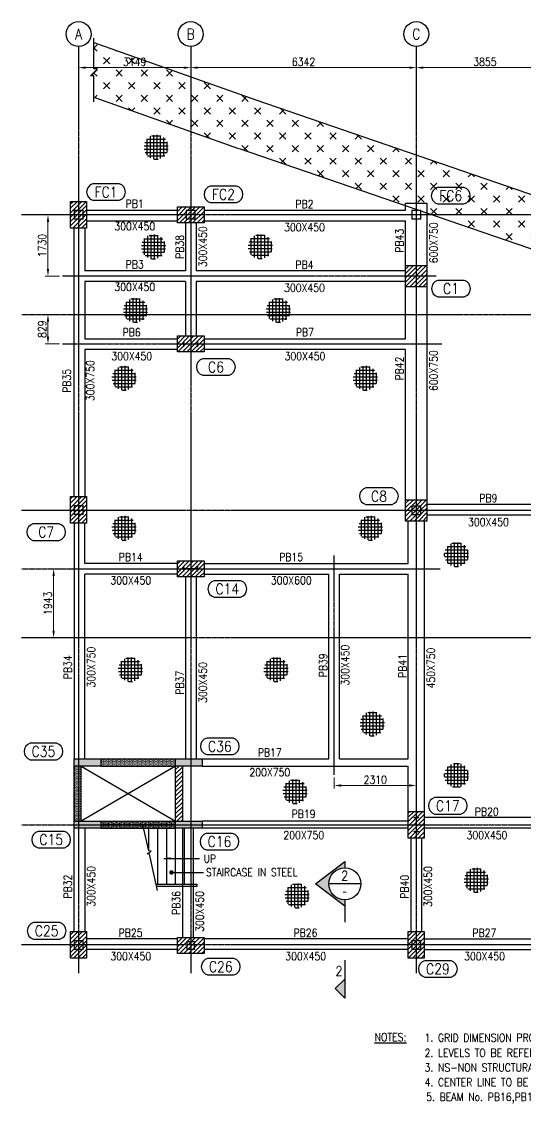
# Model space of a CAD drawing. Header units: millimetres. Extents: x 0 to 34710, y -26 to 30377.
# Drawn here: x 0 to 14157, y -26 to 30377 of the extents above; entities that cross this region are included whole.
import ezdxf
from ezdxf.enums import TextEntityAlignment as Align

# ---------------------------------------------------------------- set-up
doc = ezdxf.new("R2010")
doc.units = ezdxf.units.MM
doc.linetypes.add('CENTER', pattern=[2, 1.25, -0.25, 0.25, -0.25])
doc.linetypes.add('CENTER2', pattern=[28.575, 19.05, -3.175, 3.175, -3.175])
for name, color, linetype in [('0 Beam', 3, 'Continuous'), ('0 Beam nos', 7, 'Continuous'), ('0 Beam size', 2, 'Continuous'), ('0 Break line', 31, 'Continuous'), ('0 Col cir', 5, 'Continuous'), ('0 Col nos', 7, 'Continuous'), ('0 Col stop', 1, 'Continuous'), ('0 Column', 6, 'Continuous'), ('0 Column solid', 25, 'Continuous'), ('0 Grid cir', 2, 'Continuous'), ('0 Grid line', 251, 'CENTER2'), ('0 Grid mark', 110, 'Continuous'), ('0 Level mkd.', 5, 'Continuous'), ('0 Sectio mark', 5, 'Continuous'), ('0 Section text', 2, 'Continuous'), ('0 Staircase', 2, 'Continuous'), ('0 Text', 31, 'Continuous'), ('A-WALL-PATT', 7, 'Continuous')]:
    doc.layers.add(name, color=color, linetype=linetype)
doc.layers.add('0 Dim', color=31, linetype='Continuous', lineweight=20)
doc.layers.add('0 Steel', color=3, linetype='Continuous', lineweight=0)
doc.styles.add('ROAMNS', font='simplex.shx', dxfattribs={"width": 0.85})
doc.dimstyles.new('Shilp vp 100', dxfattribs={"dimtxt": 225, "dimasz": 200, "dimexe": 80, "dimexo": 80, "dimgap": 50, "dimtad": 1, "dimdec": 0, "dimzin": 12, "dimdsep": 46, "dimtxsty": 'ROAMNS', "dimcen": 300, "dimdle": 0.05, "dimclrd": 8, "dimclre": 8, "dimclrt": 31, "dimadec": 0, "dimazin": 3, "dimtfac": 1, "dimtdec": 0, "dimtix": 1, "dimtofl": 0, "dimtmove": 0, "dimatfit": 0, "dimfxl": 1, "dimtolj": 1, "dimtzin": 0, "dimlwd": -1, "dimlwe": -1, "dimarcsym": 0})
pattern_1 = [(45, (-367900.33, -99999.7), (-61.871843, 61.871843), [])]
pattern_2 = [(0, (-367900.33, -99999.704), (17.34375, 34.6875), [0, -34.6875])]
pattern_3 = [(90, (-406244.81, 38216.23), (-93.75, 1e-14), []), (180, (-406244.81, 38216.23), (-1e-14, -93.75), [])]

# ---------------------------------------------------------------- blocks, each defined once
blk = doc.blocks.new('A$C19462EC4')
h = blk.add_hatch()
h.set_pattern_fill('CROSS', color=197, scale=0.5, style=0)
h.set_pattern_definition([(45, (-285.49303, -127.07607), (-0.3535534, 0.3535534), [0.25, -0.25]), (135, (-285.3163, -127.07607), (-0.3535534, -0.3535534), [0.25, -0.25])])
h.paths.add_polyline_path([(0.13, 0.765), (0.13, 0.024), (0.23, 0.024), (0.03, -0.176), (0.13, -0.176), (0.13, -0.773), (4.197, -2.214), (17.992, -6.948), (32.708, -11.449), (32.708, -10.841), (32.608, -10.841), (32.808, -10.641), (32.708, -10.641), (32.708, -9.932), (18.462, -5.576), (4.681, -0.847)])
at = {"layer": '0 Break line', "color": 197}
for points in [[(0.13, -0.906), (0.13, -0.176), (0.03, -0.176), (0.23, 0.024), (0.13, 0.024), (0.13, 0.885)], [(32.708, -11.572), (32.708, -10.841), (32.608, -10.841), (32.808, -10.641), (32.708, -10.641), (32.708, -9.781)]]:
    blk.add_lwpolyline(points, dxfattribs=at)
at = {"layer": 'A-WALL-PATT', "color": 197, "ltscale": 0.05}
for p, q in [((0.13, 0.765), (4.681, -0.847)), ((0.13, -0.773), (4.197, -2.214)), ((4.681, -0.847), (18.462, -5.576)), ((4.21, -2.218), (17.992, -6.948)), ((18.462, -5.576), (32.708, -9.932)), ((17.992, -6.949), (32.708, -11.449))]:
    blk.add_line(p, q, dxfattribs=at)
blk = doc.blocks.new('zw$AB39')
at = {"color": 3}
for points in [[(-125, -125), (125, -125), (125, 125), (-125, 125)], [(-115, -115), (115, -115), (115, 115), (-115, 115)]]:
    blk.add_lwpolyline(points, close=True, dxfattribs=at)
blk = doc.blocks.new('A$C1CCA2D0F')
at = {"layer": '0 Col cir'}
blk.add_lwpolyline([(370, 0, 0.760907), (370, 463), (-370, 463, 0.760907), (-370, 0)], format="xyb", close=True, dxfattribs=at)
at = {"layer": '0 Col nos', "style": 'ROAMNS', "width": 0.85}
blk.add_attdef('COLUMN', text='', height=300, dxfattribs=at).set_placement((0, 231), align=Align.MIDDLE_CENTER)
blk = doc.blocks.new('zw$1BB9')
at = {"layer": '0 Steel'}
blk.add_lwpolyline([(-4.5, 170), (-4.5, -170, -0.4142136), (-18.5, -184), (-63, -193, 0.4142136), (-70, -200), (70, -200, 0.4142136), (63, -193), (18.5, -184, -0.4142136), (4.5, -170), (4.5, 170, -0.4142136), (18.5, 184), (63, 193, 0.4142136), (70, 200), (-70, 200, 0.4142136), (-63, 193), (-18.5, 184, -0.4142136)], format="xyb", close=True, dxfattribs=at)
blk = doc.blocks.new('*D31')
at = {"layer": '0 Dim', "color": 8, "transparency": 16777216}
for p, q in [((1602, 28916), (1602, 29164)), ((1802, 29084), (4551, 29084)), ((4751, 28916), (4751, 29164))]:
    blk.add_line(p, q, dxfattribs=at)
for points in [[(1802, 29117), (1802, 29050), (1602, 29084)], [(4551, 29117), (4551, 29050), (4751, 29084)]]:
    blk.add_solid(points, dxfattribs=at)
at = {"layer": '0 Dim', "color": 31, "transparency": 16777216, "insert": (3176, 29246), "char_height": 225, "attachment_point": 5, "style": 'ROAMNS'}
blk.add_mtext('\\A1;3149', dxfattribs=at)
blk = doc.blocks.new('*D32')
at = {"layer": '0 Dim', "color": 8, "transparency": 16777216}
for p, q in [((4751, 28916), (4751, 29164)), ((4951, 29084), (10893, 29084)), ((11093, 28916), (11093, 29164))]:
    blk.add_line(p, q, dxfattribs=at)
for points in [[(4951, 29117), (4951, 29050), (4751, 29084)], [(10893, 29117), (10893, 29050), (11093, 29084)]]:
    blk.add_solid(points, dxfattribs=at)
at = {"layer": '0 Dim', "color": 31, "transparency": 16777216, "insert": (7922, 29246), "char_height": 225, "attachment_point": 5, "style": 'ROAMNS'}
blk.add_mtext('\\A1;6342', dxfattribs=at)
blk = doc.blocks.new('*D33')
at = {"layer": '0 Dim', "color": 8, "transparency": 16777216}
for p, q in [((11093, 28916), (11093, 29164)), ((11293, 29084), (14748, 29084)), ((14948, 28916), (14948, 29164))]:
    blk.add_line(p, q, dxfattribs=at)
for points in [[(11293, 29117), (11293, 29050), (11093, 29084)], [(14748, 29117), (14748, 29050), (14948, 29084)]]:
    blk.add_solid(points, dxfattribs=at)
at = {"layer": '0 Dim', "color": 31, "transparency": 16777216, "insert": (13020, 29246), "char_height": 225, "attachment_point": 5, "style": 'ROAMNS'}
blk.add_mtext('\\A1;3855', dxfattribs=at)
blk = doc.blocks.new('A$C03EA0105')
at = {"layer": '0 Grid cir'}
blk.add_circle((0, 350), 350, dxfattribs=at)
at = {"layer": '0 Grid mark', "style": 'ROAMNS', "width": 0.85}
blk.add_attdef('GRID', text='', height=300, dxfattribs=at).set_placement((0, 350), align=Align.MIDDLE_CENTER)
blk = doc.blocks.new('zw$264')
at = {"color": 3}
for points in [[(-110, -110), (110, -110), (110, 110), (-110, 110)], [(-100, -100), (100, -100), (100, 100), (-100, 100)]]:
    blk.add_lwpolyline(points, close=True, dxfattribs=at)
blk = doc.blocks.new('*D43')
at = {"layer": '0 Dim', "color": 8, "transparency": 16777216}
for p, q in [((1095, 15000), (819, 15000)), ((899, 13257), (899, 14800)), ((1095, 13057), (819, 13057))]:
    blk.add_line(p, q, dxfattribs=at)
for points in [[(866, 14800), (932, 14800), (899, 15000)], [(866, 13257), (932, 13257), (899, 13057)]]:
    blk.add_solid(points, dxfattribs=at)
at = {"layer": '0 Dim', "color": 31, "transparency": 16777216, "insert": (737, 14028), "char_height": 225, "attachment_point": 5, "rotation": 90, "style": 'ROAMNS'}
blk.add_mtext('\\A1;1943', dxfattribs=at)
blk = doc.blocks.new('*D47')
at = {"layer": '0 Dim', "color": 8, "transparency": 16777216}
for p, q in [((8783, 9129), (8783, 8828)), ((11093, 9129), (11093, 8828)), ((8983, 8908), (10893, 8908))]:
    blk.add_line(p, q, dxfattribs=at)
for points in [[(8983, 8941), (8983, 8874), (8783, 8908)], [(10893, 8941), (10893, 8874), (11093, 8908)]]:
    blk.add_solid(points, dxfattribs=at)
at = {"layer": '0 Dim', "color": 31, "transparency": 16777216, "insert": (9938, 9070), "char_height": 225, "attachment_point": 5, "style": 'ROAMNS'}
blk.add_mtext('\\A1;2310', dxfattribs=at)
blk = doc.blocks.new('*D45')
at = {"layer": '0 Dim', "color": 8, "transparency": 16777216}
for p, q in [((1065, 22148), (660, 22148)), ((740, 21519), (740, 21948)), ((1065, 21319), (660, 21319))]:
    blk.add_line(p, q, dxfattribs=at)
for points in [[(707, 21948), (773, 21948), (740, 22148)], [(707, 21519), (773, 21519), (740, 21319)]]:
    blk.add_solid(points, dxfattribs=at)
at = {"layer": '0 Dim', "color": 31, "transparency": 16777216, "insert": (577, 21733), "char_height": 225, "attachment_point": 5, "rotation": 90, "style": 'ROAMNS'}
blk.add_mtext('\\A1;829', dxfattribs=at)
blk = doc.blocks.new('A$C29830045')
at = {"layer": '0 Level mkd.', "extrusion": (0.000118793, -4.93573e-06, 1)}
h = blk.add_hatch(color=12, dxfattribs=at)
edge = h.paths.add_edge_path()
edge.add_line((-82.1, 108.2), (0, 171.1))
edge.add_line((0, 171.1), (0, 153.2))
edge.add_arc((0, 108.2), 45, 89.9992, 269.9992)
edge.add_line((0, 63.2), (0, 45.3))
edge.add_line((0, 45.3), (-82.1, 108.2))
at = {"layer": '0 Sectio mark', "extrusion": (-0.000118793, -4.9357e-06, 1)}
for p, q in [((45, 108.2, 0), (-45, 108.2, 0)), ((0, 63.2, 0), (0, 0))]:
    blk.add_line(p, q, dxfattribs=at)
at = {"layer": '0 Sectio mark', "extrusion": (0.000118793, -4.9357e-06, 1), "elevation": 0}
blk.add_lwpolyline([(0, 63.2), (0, 45.3), (-82.1, 108.2), (0, 171.1), (0, 153.2)], dxfattribs=at)
at = {"layer": '0 Sectio mark', "extrusion": (0.000118793, -4.9357e-06, 1)}
blk.add_circle((0, 108.2, 0), 45, dxfattribs=at)
at = {"layer": '0 Section text', "style": 'ROAMNS', "width": 0.85}
for tag, height, p in [('SECTION', 27.5, (0, 130.7, -7.4)), ('SECT', 12.5, (0, 85.7, -7.4))]:
    blk.add_attdef(tag, text='', height=height, dxfattribs=at).set_placement(p, align=Align.MIDDLE_CENTER)
blk = doc.blocks.new('A$C779500E6')
at = {"layer": '0 Level mkd.'}
blk.add_hatch(color=12, dxfattribs=at).paths.add_polyline_path([(0, -53), (-26.6, -79.6), (0, -106.3)])
at = {"layer": '0 Sectio mark'}
blk.add_lwpolyline([(0, 0), (0, -106.4), (-26.6, -79.6), (0, -53), (0, -53)], dxfattribs=at)
at = {"layer": '0 Section text', "style": 'ROAMNS', "width": 0.85}
blk.add_attdef('SECTION', text='', height=27.5, dxfattribs=at).set_placement((-16.5, -30.2), align=Align.MIDDLE_CENTER)
blk = doc.blocks.new('*D46')
at = {"layer": '0 Dim', "color": 8, "transparency": 16777216}
for p, q in [((1065, 24950), (660, 24950)), ((740, 23420), (740, 24750)), ((1065, 23220), (660, 23220))]:
    blk.add_line(p, q, dxfattribs=at)
for points in [[(707, 24750), (773, 24750), (740, 24950)], [(707, 23420), (773, 23420), (740, 23220)]]:
    blk.add_solid(points, dxfattribs=at)
at = {"layer": '0 Dim', "color": 31, "transparency": 16777216, "insert": (577, 24085), "char_height": 225, "attachment_point": 5, "rotation": 90, "style": 'ROAMNS'}
blk.add_mtext('\\A1;1730', dxfattribs=at)

msp = doc.modelspace()

# ---------------------------------------------------------------- hatches: boundary and pattern name
at = {"layer": '0 Break line', "lineweight": -2}
h = msp.add_hatch(dxfattribs=at)
h.set_pattern_fill('ANSI37', color=197, scale=750, angle=45)
h.set_pattern_definition([(90, (-419752.5, 49670.76), (-93.75, 1e-14), []), (180, (-419752.5, 49670.76), (-1e-14, -93.75), [])])
edge = h.paths.add_edge_path()
edge.add_arc((3781, 26852.7), 342.7, 0, 360)
h = msp.add_hatch(dxfattribs=at)
h.set_pattern_fill('ANSI37', color=197, scale=750, angle=45)
h.set_pattern_definition([(90, (-419825.72, 46869.34), (-93.75, 1e-14), []), (180, (-419825.72, 46869.34), (-1e-14, -93.75), [])])
edge = h.paths.add_edge_path()
edge.add_arc((3707.8, 24051.3), 342.7, 0, 360)
h = msp.add_hatch(dxfattribs=at)
h.set_pattern_fill('ANSI37', color=197, scale=750, angle=45)
h.set_pattern_definition([(90, (-416825.84, 46873.17), (-93.75, 1e-14), []), (180, (-416825.84, 46873.17), (-1e-14, -93.75), [])])
edge = h.paths.add_edge_path()
edge.add_arc((6707.7, 24055.1), 342.7, 0, 360)
h = msp.add_hatch(dxfattribs=at)
h.set_pattern_fill('ANSI37', color=197, scale=750, angle=45)
h.set_pattern_definition([(90, (-420333.96, 45083.16), (-93.75, 1e-14), []), (180, (-420333.96, 45083.16), (-1e-14, -93.75), [])])
edge = h.paths.add_edge_path()
edge.add_arc((3199.6, 22265.1), 342.7, 0, 360)
h = msp.add_hatch(dxfattribs=at)
h.set_pattern_fill('ANSI37', color=197, scale=750, angle=45)
h.set_pattern_definition([(90, (-416316.95, 45083.53), (-93.75, 1e-14), []), (180, (-416316.95, 45083.53), (-1e-14, -93.75), [])])
edge = h.paths.add_edge_path()
edge.add_arc((7216.6, 22265.5), 342.7, 0, 360)
h = msp.add_hatch(dxfattribs=at)
h.set_pattern_fill('ANSI37', color=197, scale=750, angle=45)
h.set_pattern_definition([(90, (-420654.51, 43174.825), (-93.75, 1e-14), []), (180, (-420654.51, 43174.825), (-1e-14, -93.75), [])])
edge = h.paths.add_edge_path()
edge.add_arc((2879, 20356.8), 342.7, 0, 360)
h = msp.add_hatch(dxfattribs=at)
h.set_pattern_fill('ANSI37', color=197, scale=750, angle=45)
h.set_pattern_definition([(90, (-413874.54, 43174.825), (-93.75, 1e-14), []), (180, (-413874.54, 43174.825), (-1e-14, -93.75), [])])
edge = h.paths.add_edge_path()
edge.add_arc((9659, 20356.8), 342.7, 0, 360)
h = msp.add_hatch(dxfattribs=at)
h.set_pattern_fill('ANSI37', color=197, scale=750, angle=45)
h.set_pattern_definition([(90, (-420654.51, 38963.62), (-93.75, 1e-14), []), (180, (-420654.51, 38963.62), (-1e-14, -93.75), [])])
edge = h.paths.add_edge_path()
edge.add_arc((2879, 16145.6), 342.7, 0, 360)
h = msp.add_hatch(dxfattribs=at)
h.set_pattern_fill('ANSI37', color=197, scale=750, angle=45)
h.set_pattern_definition([(90, (-413731.28, 38963.62), (-93.75, 1e-14), []), (180, (-413731.28, 38963.62), (-1e-14, -93.75), [])])
edge = h.paths.add_edge_path()
edge.add_arc((9802.3, 16145.6), 342.7, 0, 360)
h = msp.add_hatch(dxfattribs=at)
h.set_pattern_fill('ANSI37', color=197, scale=750, angle=45)
h.set_pattern_definition(pattern_3)
edge = h.paths.add_edge_path()
edge.add_arc((12221.4, 15398.2), 342.7, 180, 540, ccw=False)
h = msp.add_hatch(dxfattribs=at)
h.set_pattern_fill('ANSI37', color=197, scale=750, angle=45)
h.set_pattern_definition([(90, (-420476.71, 34985.92), (-93.75, 1e-14), []), (180, (-420476.71, 34985.92), (-1e-14, -93.75), [])])
edge = h.paths.add_edge_path()
edge.add_arc((3056.8, 12167.9), 342.7, 0, 360)
h = msp.add_hatch(dxfattribs=at)
h.set_pattern_fill('ANSI37', color=197, scale=750, angle=45)
h.set_pattern_definition([(90, (-416384.83, 34985.92), (-93.75, 1e-14), []), (180, (-416384.83, 34985.92), (-1e-14, -93.75), [])])
edge = h.paths.add_edge_path()
edge.add_arc((7148.7, 12167.9), 342.7, 0, 360)
h = msp.add_hatch(dxfattribs=at)
h.set_pattern_fill('ANSI37', color=197, scale=750, angle=45)
h.set_pattern_definition([(90, (-413679.17, 33460.5), (-93.75, 1e-14), []), (180, (-413679.17, 33460.5), (-1e-14, -93.75), [])])
edge = h.paths.add_edge_path()
edge.add_arc((9854.4, 10642.5), 342.7, 0, 360)
h = msp.add_hatch(dxfattribs=at)
h.set_pattern_fill('ANSI37', color=197, scale=750, angle=45)
h.set_pattern_definition(pattern_3)
edge = h.paths.add_edge_path()
edge.add_arc((12221.4, 9196.5), 342.7, -180, 180)
h = msp.add_hatch(dxfattribs=at)
h.set_pattern_fill('ANSI37', color=197, scale=750, angle=45)
h.set_pattern_definition([(90, (-415848.19, 31555.64), (-93.75, 1e-14), []), (180, (-415848.19, 31555.64), (-1e-14, -93.75), [])])
edge = h.paths.add_edge_path()
edge.add_arc((7685.4, 8737.6), 342.7, 0, 360)
h = msp.add_hatch(dxfattribs=at)
h.set_pattern_fill('ANSI37', color=197, scale=750, angle=45)
h.set_pattern_definition([(90, (-410754.98, 29068.41), (-93.75, 1e-14), []), (180, (-410754.98, 29068.41), (-1e-14, -93.75), [])])
edge = h.paths.add_edge_path()
edge.add_arc((12778.6, 6250.4), 342.7, 0, 360)
h = msp.add_hatch(dxfattribs=at)
h.set_pattern_fill('ANSI37', color=197, scale=750, angle=45)
h.set_pattern_definition([(90, (-415791.92, 28630.29), (-93.75, 1e-14), []), (180, (-415791.92, 28630.29), (-1e-14, -93.75), [])])
edge = h.paths.add_edge_path()
edge.add_arc((7741.6, 5812.3), 342.7, 0, 360)
at = {"layer": '0 Col stop'}
h = msp.add_hatch(dxfattribs=at)
h.set_pattern_fill('ANSI31', color=1, scale=700)
h.set_pattern_definition(pattern_1)
h.paths.add_polyline_path([(1376.7, 25325.3), (1826.7, 25325.3), (1826.7, 24575.3), (1376.7, 24575.3)])
h = msp.add_hatch(dxfattribs=at)
h.set_pattern_fill('ANSI31', color=1, scale=700)
h.set_pattern_definition(pattern_1)
h.paths.add_polyline_path([(4376, 24725), (4376, 25175), (5126, 25175), (5126, 24725)])
h = msp.add_hatch(dxfattribs=at)
h.set_pattern_fill('ANSI31', color=1, scale=700)
h.set_pattern_definition([(45, (-361558.63, -98098.46), (-61.871843, 61.871843), [])])
h.paths.add_polyline_path([(11392.7, 22920), (10792.7, 22920), (10792.7, 23520), (11392.7, 23520)])
h = msp.add_hatch(dxfattribs=at)
h.set_pattern_fill('ANSI31', color=1, scale=700)
h.set_pattern_definition(pattern_1)
h.paths.add_polyline_path([(4376, 21093.7), (4376, 21543.7), (5126, 21543.7), (5126, 21093.7)])
h = msp.add_hatch(dxfattribs=at)
h.set_pattern_fill('ANSI31', color=1, scale=700)
h.set_pattern_definition(pattern_1)
h.paths.add_polyline_path([(1826.4, 16278.1), (1376.4, 16278.1), (1376.4, 17028.1), (1826.4, 17028.1)])
h = msp.add_hatch(dxfattribs=at)
h.set_pattern_fill('ANSI31', color=1, scale=700)
h.set_pattern_definition([(45, (-361558.63, -104678.5), (-61.871843, 61.871843), [])])
h.paths.add_polyline_path([(11392.7, 16339.9), (10792.7, 16339.9), (10792.7, 16939.9), (11392.7, 16939.9)])
h = msp.add_hatch(dxfattribs=at)
h.set_pattern_fill('ANSI31', color=1, scale=700)
h.set_pattern_definition(pattern_1)
h.paths.add_polyline_path([(4376, 14774.9), (4376, 15224.9), (5126, 15224.9), (5126, 14774.9)])
h = msp.add_hatch(dxfattribs=at)
h.set_pattern_fill('DOTS', color=1, scale=555)
h.set_pattern_definition(pattern_2)
h.paths.add_polyline_path([(1676.4, 9454.9), (1476.4, 9454.9), (1476.4, 7904.9), (1676.4, 7904.9)])
h = msp.add_hatch(dxfattribs=at)
h.set_pattern_fill('DOTS', color=1, scale=555)
h.set_pattern_definition(pattern_2)
h.paths.add_polyline_path([(4326.4, 9454.9), (4326.4, 9654.9), (2226.4, 9654.9), (2226.4, 9454.9)])
h = msp.add_hatch(dxfattribs=at)
h.set_pattern_fill('ANSI31', color=1, scale=700)
h.set_pattern_definition([(45, (-369449.68, -98988), (-61.871843, 61.871843), [])])
h.paths.add_polyline_path([(4526.4, 9454.9), (4326.4, 9454.9), (4326.4, 7904.7), (4526.4, 7904.7)])
h = msp.add_hatch(dxfattribs=at)
h.set_pattern_fill('DOTS', color=1, scale=555)
h.set_pattern_definition(pattern_2)
h.paths.add_polyline_path([(4326.4, 7704.9), (4326.4, 7904.9), (2226.4, 7904.9), (2226.4, 7704.9)])
h = msp.add_hatch(dxfattribs=at)
h.set_pattern_fill('ANSI31', color=1, scale=700)
h.set_pattern_definition(pattern_1)
h.paths.add_polyline_path([(11317.7, 7429.8), (10867.7, 7429.8), (10867.7, 8179.8), (11317.7, 8179.8)])
h = msp.add_hatch(dxfattribs=at)
h.set_pattern_fill('ANSI31', color=1, scale=700)
h.set_pattern_definition(pattern_1)
h.paths.add_polyline_path([(1826.4, 4051.6), (1376.4, 4051.6), (1376.4, 4801.6), (1826.4, 4801.6)])
h = msp.add_hatch(dxfattribs=at)
h.set_pattern_fill('ANSI31', color=1, scale=700)
h.set_pattern_definition(pattern_1)
h.paths.add_polyline_path([(4376, 4186.6), (4376, 4636.6), (5126, 4636.6), (5126, 4186.6)])
h = msp.add_hatch(dxfattribs=at)
h.set_pattern_fill('ANSI31', color=1, scale=700)
h.set_pattern_definition(pattern_1)
h.paths.add_polyline_path([(11317.7, 4051.6), (10867.7, 4051.6), (10867.7, 4801.6), (11317.7, 4801.6)])
at = {"layer": '0 Column solid'}
h = msp.add_hatch(color=256, dxfattribs=at)
h.dxf.hatch_style = 1
h.paths.add_polyline_path([(2226.4, 9654.9), (1476.4, 9654.9), (1476.4, 9454.9), (2226.4, 9454.9)])
h = msp.add_hatch(color=256, dxfattribs=at)
h.dxf.hatch_style = 1
h.paths.add_polyline_path([(5076.4, 9654.9), (4326.4, 9654.9), (4326.4, 9454.9), (5076.4, 9454.9)])
h = msp.add_hatch(color=256, dxfattribs=at)
h.dxf.hatch_style = 1
h.paths.add_polyline_path([(1476.4, 7704.9), (2226.4, 7704.9), (2226.4, 7904.9), (1476.4, 7904.9)])
h = msp.add_hatch(color=256, dxfattribs=at)
h.dxf.hatch_style = 1
h.paths.add_polyline_path([(4326.4, 7704.9), (5076.4, 7704.9), (5076.4, 7904.9), (4326.4, 7904.9)])

# ---------------------------------------------------------------- linework, layer by layer
at = {"color": 1}
for points in [[(4326.4, 9454.9), (1676.4, 7904.9)], [(1676.4, 9454.9), (4326.4, 7904.9)]]:
    msp.add_lwpolyline(points, dxfattribs=at)
at = {"layer": '0 Beam'}
for points in [[(10792.7, 25275), (11392.7, 25275)], [(10792.7, 25075), (10792.7, 25275)], [(11392.7, 25275), (11392.7, 23520)], [(1826.7, 25075), (4376, 25075)], [(5126, 25075), (10792.7, 25075)], [(1826.7, 24775), (4376, 24775)], [(5126, 24775), (10792.7, 24775)], [(10792.7, 23520), (10792.7, 24775)], [(1476.8, 17028.1), (1476.8, 24575.3)], [(1776.8, 24575.3), (1776.8, 23370)], [(4601, 23370), (1776.8, 23370)], [(10792.7, 23370), (4901, 23370)], [(1776.8, 23070), (1776.8, 21465.3)], [(4601, 23070), (1776.8, 23070)], [(10792.7, 23070), (4901, 23070)], [(10792.7, 21465.3), (10792.7, 22920)], [(11392.7, 22920), (11392.7, 16939.9)], [(1776.8, 21465.3), (4376, 21465.3)], [(5126, 21465.3), (10792.7, 21465.3)], [(1776.8, 21165.3), (1776.8, 17028.1)], [(4376, 21165.3), (1776.8, 21165.3)], [(10792.7, 21165.3), (5126, 21165.3)], [(10792.7, 16939.9), (10792.7, 21165.3)], [(1476.4, 16278.1), (1476.4, 9654.9)], [(1776.4, 15149.9), (1776.4, 16278.1)], [(10867.7, 15149.9), (10867.7, 16339.9)], [(4376.8, 15149.9), (1776.4, 15149.9)], [(1776.4, 9654.9), (1776.4, 14849.9)], [(4376, 14849.9), (1776.4, 14849.9)], [(8633.1, 9654.9), (8633.1, 14849.9)], [(8933.1, 9654.9), (8933.1, 14849.9)], [(10867.7, 9654.9), (10867.7, 14849.9)], [(5076.4, 9454.9), (10867.7, 9454.9)], [(10867.7, 8179.8), (10867.7, 9454.9)], [(14722.9, 8004.9), (11317.7, 8004.9)], [(1476.4, 4801.6), (1476.4, 7704.9)], [(1776.4, 7704.9), (1776.4, 4801.6)], [(14722.9, 7704.9), (11317.7, 7704.9)], [(10942.7, 7429.8), (10942.7, 4801.6)], [(11242.7, 7429.8), (11242.7, 4801.6)], [(4376, 4601.3), (1826.4, 4601.3)], [(10867.7, 4601.3), (5126, 4601.3)], [(11317.7, 4601.3), (14572.9, 4601.3)], [(4376, 4301.3), (1826.4, 4301.3)], [(10867.7, 4301.3), (5126, 4301.3)], [(11317.7, 4301.3), (14572.9, 4301.3)]]:
    msp.add_lwpolyline(points, dxfattribs=at)
for points, elevation in [([(4601, 24725), (4601, 23370)], 0), ([(4901, 24725), (4901, 23370)], 0), ([(4601, 23070), (4601, 21543.7)], 0), ([(4901, 23070), (4901, 21543.7)], 0), ([(14572.9, 16803.1), (11392.7, 16803.1)], 72.3), ([(14572.9, 16503.1), (11392.7, 16503.1)], 72.3), ([(11317.7, 16339.9), (11317.7, 8179.8)], -176.2), ([(5126, 15149.9), (10867.7, 15149.9)], 0), ([(4601, 14774.9), (4601, 9654.9)], 0), ([(4901, 14774.9), (4901, 9654.9)], 0), ([(5126, 14849.9), (8633.1, 14849.9)], 0), ([(8933.1, 14849.9), (10867.7, 14849.9)], 0), ([(5076.4, 9654.9), (8633.1, 9654.9)], -10.1), ([(8933.1, 9654.9), (10867.7, 9654.9)], -10.1), ([(10867.7, 7904.9), (5076.4, 7904.9)], 134.5), ([(4526.4, 4636.6), (4526.4, 7704.9)], -5.1), ([(4826.4, 4636.6), (4826.4, 7704.9)], -5.1), ([(10867.7, 7704.9), (4976, 7704.9)], 5.1)]:
    msp.add_lwpolyline(points, dxfattribs=dict(at, elevation=elevation))
at = {"layer": '0 Break line'}
msp.add_lwpolyline([(3821, 5960.9), (3594.6, 6974.9), (3526.2, 6985.2), (3641.3, 7062), (3572.9, 7072.3), (3409.3, 7804.8)], dxfattribs=at)
at = {"layer": '0 Column'}
for p, q in [((4326.4, 7904.9), (4326.4, 9454.9)), ((4526.4, 7904.9), (4526.4, 9454.9))]:
    msp.add_line(p, q, dxfattribs=at)
for points in [[(1376.7, 25325.3), (1826.7, 25325.3), (1826.7, 24575.3), (1376.7, 24575.3)], [(11392.7, 22920), (10792.7, 22920), (10792.7, 23520), (11392.7, 23520)], [(4326.4, 9454.9), (4326.4, 9654.9), (5076.4, 9654.9), (5076.4, 9454.9)], [(11317.7, 7429.8), (10867.7, 7429.8), (10867.7, 8179.8), (11317.7, 8179.8)], [(1826.4, 4051.6), (1376.4, 4051.6), (1376.4, 4801.6), (1826.4, 4801.6)], [(11317.7, 4051.6), (10867.7, 4051.6), (10867.7, 4801.6), (11317.7, 4801.6)]]:
    msp.add_lwpolyline(points, close=True, dxfattribs=at)
for points, elevation in [([(4376, 24725), (4376, 25175), (5126, 25175), (5126, 24725)], 5.1), ([(4376, 21093.7), (4376, 21543.7), (5126, 21543.7), (5126, 21093.7)], 0), ([(1826.4, 16278.1), (1376.4, 16278.1), (1376.4, 17028.1), (1826.4, 17028.1)], 0), ([(11392.7, 16339.9), (10792.7, 16339.9), (10792.7, 16939.9), (11392.7, 16939.9)], -176.2), ([(4376, 14774.9), (4376, 15224.9), (5126, 15224.9), (5126, 14774.9)], 0), ([(1476.4, 9454.9), (1476.4, 9654.9), (2226.4, 9654.9), (2226.4, 9454.9)], -10.1), ([(1476.4, 7704.9), (1476.4, 7904.9), (2226.4, 7904.9), (2226.4, 7704.9)], 124.3), ([(4326.4, 7704.9), (4326.4, 7904.9), (5076.4, 7904.9), (5076.4, 7704.9)], 134.5), ([(4376, 4186.6), (4376, 4636.6), (5126, 4636.6), (5126, 4186.6)], 5.1)]:
    msp.add_lwpolyline(points, close=True, dxfattribs=dict(at, elevation=elevation))
for points in [[(1476.4, 7904.9), (1476.4, 9454.9)], [(1676.4, 7904.9), (1676.4, 9454.9)]]:
    msp.add_lwpolyline(points, dxfattribs=at)
at = {"layer": '0 Column', "elevation": -10.1}
for points in [[(2226.4, 9654.9), (4326.4, 9654.9)], [(2226.4, 9454.9), (4326.4, 9454.9)], [(2226.4, 7904.9), (4326.4, 7904.9)], [(2226.4, 7704.9), (4326.4, 7704.9)]]:
    msp.add_lwpolyline(points, dxfattribs=at)
at = {"layer": '0 Grid line', "linetype": 'CENTER', "ltscale": 0.5}
for p, q in [((1601.8, 29676.8), (1601.8, 3630.6)), ((4751, 29676.8, 5.1), (4751, 3630.6, 5.1)), ((11092.7, 29676.8), (11092.7, 3630.6)), ((33963.5, 24950), (0, 24950)), ((11652.8, 23220), (1145.2, 23220)), ((0, 22148, 0), (33963.5, 22148, 0)), ((1145.2, 21318.7), (11810.7, 21318.7)), ((33963.5, 16639.9, -176.2), (0, 16639.9, -176.2)), ((0, 14999.9), (11760.2, 14999.9)), ((33963.5, 13056.9), (0, 13056.9)), ((0, 7804.8, 0), (33963.5, 7804.8, 0)), ((33963.5, 4426.6), (0, 4426.6))]:
    msp.add_line(p, q, dxfattribs=at)
msp.add_lwpolyline([(8783.1, 9209.5), (8783.1, 15372.1)], dxfattribs=at)
at = {"layer": '0 Staircase', "elevation": -5.1}
for points in [[(3576.4, 7071.7), (3576.4, 7704.9)], [(3826.4, 6138.3), (3826.4, 7704.9)], [(4076.4, 6138.3), (4076.4, 7704.9)], [(4326.4, 6138.3), (4326.4, 7704.9)], [(4576.4, 6138.3), (4576.4, 7704.9)], [(4826.4, 6138.3), (4826.4, 7704.9)], [(3576.4, 6977.7), (3576.4, 7018.7)], [(3781.4, 6138.3), (4926.4, 6138.3), (4926.4, 6068.3), (3797, 6068.3)]]:
    msp.add_lwpolyline(points, dxfattribs=at)

# ---------------------------------------------------------------- block references
at = {"xscale": 1000, "yscale": 1000, "zscale": 1000}
msp.add_blockref('A$C19462EC4', (1901.8, 29025.3), dxfattribs=at)
at = {"layer": '0 Col cir'}
for p, values in [((2371.7, 25356.1, 0.4), {'COLUMN': 'FC1'}), ((5672.2, 25291), {'COLUMN': 'FC2'}), ((12059.9, 25253.3), {'COLUMN': 'FC6'}), ((12067.4, 22642.3), {'COLUMN': 'C1'}), ((5461.5, 20438.9, 0), {'COLUMN': 'C6'}), ((10041.9, 16807.8, -175.8), {'COLUMN': 'C8'}), ((689, 15798.5, 0.4), {'COLUMN': 'C7'}), ((5781.2, 14201.6, 0.4), {'COLUMN': 'C14'}), ((613.7, 9632.6), {'COLUMN': 'C35'}), ((5570.6, 9776.7), {'COLUMN': 'C36'}), ((11976.7, 8105.5, 0.4), {'COLUMN': 'C17'}), ((831.4, 7156, 0.4), {'COLUMN': 'C15'}), ((5559.7, 7099.5), {'COLUMN': 'C16'}), ((703.1, 4590.9, 0.4), {'COLUMN': 'C25'}), ((5595.5, 3583.3), {'COLUMN': 'C26'}), ((11699.3, 3521.8, 0.4), {'COLUMN': 'C29'})]:
    msp.add_blockref('A$C1CCA2D0F', p, dxfattribs=at).add_auto_attribs(values)
at = {"layer": '0 Column solid', "color": 25}
for p, rotation in [((4751, 21318.7), 89.99999999999996), ((4751, 14999.9), 89.99999999999996), ((11092.7, 7804.8, 0), 180)]:
    msp.add_blockref('zw$1BB9', p, dxfattribs=dict(at, rotation=rotation))
at = {"layer": '0 Grid mark'}
for p, values in [((1601.8, 29676.8, -5.1), {'GRID': 'A'}), ((4751, 29676.8), {'GRID': 'B'}), ((11092.7, 29676.8, -5.1), {'GRID': 'C'})]:
    msp.add_blockref('A$C03EA0105', p, dxfattribs=at).add_auto_attribs(values)
at = {"layer": '0 Sectio mark', "xscale": 10, "yscale": 10, "zscale": 10}
for name, p, values in [('A$C29830045', (9082, 5064.1), {'SECT': '-', 'SECTION': '2'}), ('A$C779500E6', (9082, 3994.4), {'SECTION': '2'})]:
    msp.add_blockref(name, p, dxfattribs=at).add_auto_attribs(values)
at = {"layer": '0 Steel'}
for name, p in [('zw$AB39', (1601.4, 24950)), ('zw$AB39', (4751, 24950, 5.1)), ('zw$AB39', (11092.7, 24950)), ('zw$AB39', (1601.4, 16653.1, 0)), ('zw$AB39', (11092.7, 16639.9, -176.2)), ('zw$AB39', (1601.4, 4426.6)), ('zw$264', (4751, 4411.6, 5.1)), ('zw$AB39', (11092.7, 4426.6))]:
    msp.add_blockref(name, p, dxfattribs=at)

# ---------------------------------------------------------------- texts
at = {"layer": '0 Beam nos', "style": 'ROAMNS', "width": 0.85}
for s, p in [('PB1', (3177.4, 25077.3)), ('PB2', (7948, 25068.2)), ('PB3', (3177.4, 23372.3)), ('PB4', (7948, 23363.3)), ('PB6', (3092.1, 21465.3)), ('PB7', (7961, 21465.3)), ('PB9', (13116.7, 16803.1, 72.3)), ('PB14', (3065, 15149.9)), ('PB15', (7575, 15149.9)), ('PB17', (6974.9, 9654.9)), ('PB19', (7923.7, 7928.8, 5.1)), ('PB20', (13072.3, 7991.3)), ('PB25', (3061.5, 4587.8)), ('PB26', (7978.3, 4587.8)), ('PB27', (13005.1, 4587.8))]:
    msp.add_text(s, height=225, dxfattribs=at).set_placement(p, align=Align.BOTTOM_CENTER)
for s, p in [('PB38', (4624.5, 24045.5, 5.1)), ('PB43', (10800.3, 24217.9)), ('PB42', (10800.3, 20626.9)), ('PB35', (1450.9, 20281)), ('PB34', (1475.5, 12229.9)), ('PB39', (8651.3, 12285.7)), ('PB41', (10886.7, 12267.2)), ('PB37', (4624.5, 11797.6, 5.1)), ('PB32', (1475.5, 6066.1)), ('PB40', (10941.9, 6061.6)), ('PB36', (4525.5, 5607.6, -5.1))]:
    msp.add_text(s, height=225, rotation=90, dxfattribs=at).set_placement(p, align=Align.BOTTOM_CENTER)
at = {"layer": '0 Beam size', "style": 'ROAMNS', "width": 0.85}
for s, p in [('300X450', (3180.1, 24624.6, 0.4)), ('300X450', (7950.7, 24599.6, 0.4)), ('300X450', (3180.1, 22919.7, 0.4)), ('300X450', (7950.7, 22894.6, 0.4)), ('300X450', (3094.8, 20974.6, 0.4)), ('300X450', (7963.7, 20974.6, 0.4)), ('300X450', (13119.3, 16312.5, 72.6)), ('300X450', (3067.7, 14674, 0.4)), ('300X600', (7577.7, 14674, 0.4)), ('200X750', (6974.9, 9279, 0.4)), ('200X750', (7929.7, 7512.6, 5.4)), ('300X450', (13078.4, 7512.6, 0.4)), ('300X450', (3067.6, 4109.1, 0.4)), ('300X450', (7984.3, 4109.1, 0.4)), ('300X450', (13011.1, 4109.1, 0.4))]:
    msp.add_text(s, height=225, dxfattribs=at).set_placement(p, align=Align.MIDDLE_CENTER)
for s, p in [('600X750', (11577.8, 24160.4, 0.4)), ('300X450', (5092.9, 24051.5, 5.4)), ('600X750', (11577.8, 20569.4, 0.4)), ('300X750', (1929.6, 20287, 0.4)), ('300X750', (1954.2, 12235.9, 0.4)), ('300X450', (9089.6, 12291.7, 0.4)), ('450X750', (11500.3, 12209.7, 0.4)), ('300X450', (5092.9, 11803.7, 5.4)), ('300X450', (1954.2, 6072.1, 0.4)), ('300X450', (11420.5, 6067.6, 0.4)), ('300X450', (5004.2, 5368.1, -4.7))]:
    msp.add_text(s, height=225, rotation=90, dxfattribs=at).set_placement(p, align=Align.MIDDLE_CENTER)
at = {"layer": '0 Text', "style": 'ROAMNS', "width": 0.85}
for s, p in [('UP', (5114.4, 6963.6, 5.1)), ('STAIRCASE IN STEEL', (5179.5, 6580.7))]:
    msp.add_text(s, height=225, dxfattribs=at).set_placement(p, align=Align.TOP_LEFT)
for s, p in [('%%UNOTES:', (9921, 1722.6)), (' 1. GRID DIMENSION PROVIDED ARE ONLY FOR REFERENCE. AND ARCHITECTURAL DIMENSION TO BE FOLLOWED. ', (11192.7, 1707.9)), (' 2. LEVELS TO BE REFER AS PER ARCHITECTURAL DRAWINGS. ', (11192.7, 1280)), (' 3. NS-NON STRUCTURAL WALL. ', (11192.7, 867.6)), (' 4. CENTER LINE TO BE REFER AS PER ARCHITECTURE DRAWING.', (11192.7, 455.2)), ('5. BEAM No. PB16,PB18 & PB33 ARE NOT USED.', (11369.8, 42.9))]:
    msp.add_text(s, height=225, dxfattribs=at).set_placement(p)

# ---------------------------------------------------------------- dimensions: what is measured, and where the dimension line sits
at = {"layer": '0 Dim'}
for base, p1, p2, picture, middle in [((4751, 29083.7, 0.4), (1601.8, 28835.6), (4751, 28835.6, 5.1), '*D31', (3176.4, 29246.2, 0.4)), ((11092.7, 29083.7, 0.4), (4751, 28835.6, 5.1), (11092.7, 28835.6), '*D32', (7921.9, 29246.2, 0.4)), ((14947.9, 29083.7, 0.4), (11092.7, 28835.6), (14947.9, 28835.6, 72.3), '*D33', (13020.3, 29246.2, 0.4)), ((11092.7, 8907.7), (8783.1, 9209.5), (11092.7, 9209.5), '*D47', (9937.9, 9070.2))]:
    dim = msp.add_linear_dim(base=base, p1=p1, p2=p2, dimstyle='Shilp vp 100', dxfattribs=at)
    dim.commit()
    dim.dimension.update_dxf_attribs({"geometry": picture, "text_midpoint": middle})
at = {"layer": '0 Dim', "color": 0}
for base, p1, p2, picture, middle in [((739.9, 24950), (1145.2, 23220, 0), (1145.2, 24950, 0), '*D46', (577.4, 24085)), ((739.9, 22148), (1145.2, 21318.7), (1145.2, 22148, 0), '*D45', (577.4, 21733.4))]:
    dim = msp.add_linear_dim(base=base, p1=p1, p2=p2, angle=90, dimstyle='Shilp vp 100', dxfattribs=at)
    dim.commit()
    dim.dimension.update_dxf_attribs({"geometry": picture, "text_midpoint": middle})
at = {"layer": '0 Dim'}
dim = msp.add_linear_dim(base=(899, 14999.9), p1=(1175.2, 13056.9), p2=(1175.2, 14999.9), angle=90, dimstyle='Shilp vp 100', dxfattribs=at)
dim.commit()
dim.dimension.update_dxf_attribs({"geometry": '*D43', "text_midpoint": (736.5, 14028.4)})

# ---------------------------------------------------------------- leaders
at = {"color": 4}
for points, override in [([(3992.9, 6859.1, 5.1), (5000.6, 6859.1, 5.1)], {"dimtad": 0}), ([(4210.9, 6464.3), (5108.6, 6464.3)], {"dimasz": 125, "dimtad": 0, "dimldrblk": 'Dot'})]:
    msp.add_leader(points, dimstyle='Shilp vp 100', override=override, dxfattribs=at)

doc.saveas('drawing.dxf')
